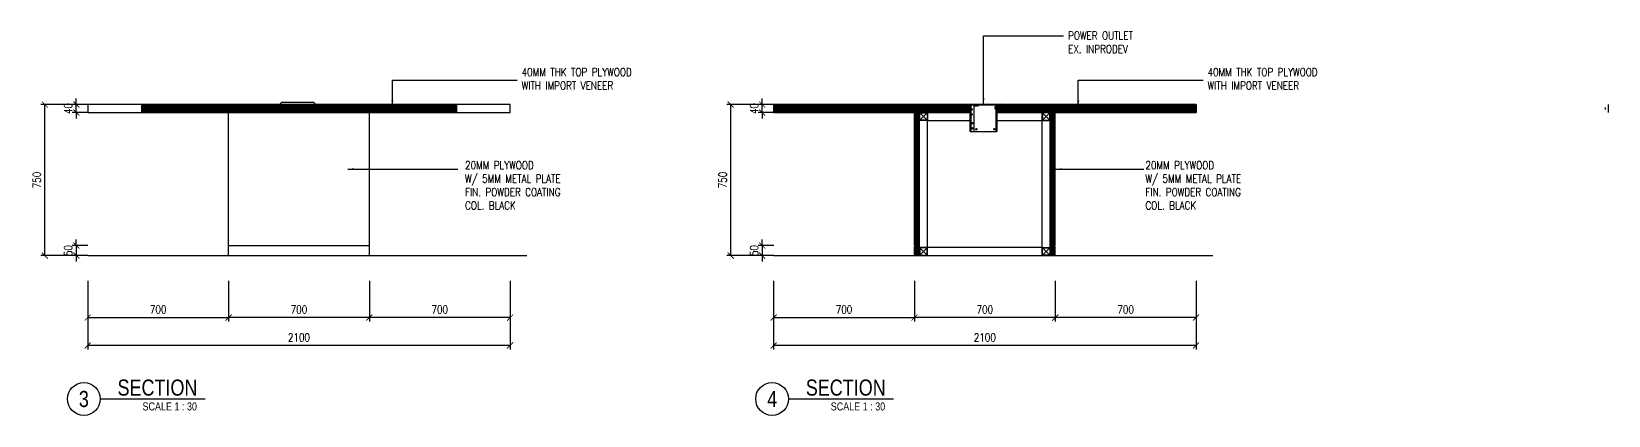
# Model space of a CAD drawing. Header units: millimetres. Extents: x 18011 to 451744, y -68201 to 295746.
# Drawn here: x 38938 to 46779, y 293840 to 295746 of the extents above; entities that cross this region are included whole.
import ezdxf
from ezdxf.enums import TextEntityAlignment as Align

# ---------------------------------------------------------------- set-up
doc = ezdxf.new("R2010")
doc.units = ezdxf.units.MM
doc.header["$LTSCALE"] = 100
doc.header["$MEASUREMENT"] = 0
doc.header["$PDMODE"] = 2
doc.header["$PDSIZE"] = -3
doc.layers.get('0').update_dxf_attribs({"linetype": 'CONTINUOUS'})
doc.layers.get('DEFPOINTS').update_dxf_attribs({"linetype": 'CONTINUOUS'})
for name, color, linetype in [('03AFP', 3, 'CONTINUOUS'), ('2710-000305-SCRE', 7, 'CONTINUOUS'), ('2732-000378_AXIS', 7, 'CONTINUOUS'), ('2732-000XXX_DOOR', 7, 'CONTINUOUS'), ('B-228_LEFT', 7, 'CONTINUOUS'), ('BRACKET_-_DELERI', 7, 'CONTINUOUS'), ('FRAME-XXX', 7, 'CONTINUOUS'), ('ISO_7045_PAN_H4-', 7, 'CONTINUOUS'), ('ISO_7045_PAN_H5-', 7, 'CONTINUOUS'), ('XXXX-12', 7, 'CONTINUOUS'), ('XXXX-2PSM', 7, 'CONTINUOUS'), ('XXXXXX-4', 7, 'CONTINUOUS')]:
    doc.layers.add(name, color=color, linetype=linetype)
doc.styles.add('DIM', font='ROMANS.shx', dxfattribs={"width": 0.8})
doc.styles.add('JDL', font='ARIALUNI.TTF', dxfattribs={"width": 0.8})
doc.dimstyles.new('DIM-20', dxfattribs={"dimscale": 20, "dimtxt": 2, "dimasz": 1.5, "dimexe": 1, "dimexo": 1, "dimgap": 1, "dimtad": 1, "dimdec": 0, "dimdsep": 46, "dimtxsty": 'DIM', "dimblk": 'ARCHTICK', "dimcen": 0, "dimclrd": 9, "dimclre": 9, "dimclrt": 256, "dimadec": 0, "dimazin": 2, "dimtfac": 1, "dimtdec": 0, "dimtix": 1, "dimtmove": 2, "dimatfit": 3, "dimfxl": 0, "dimarcsym": 0})

# ---------------------------------------------------------------- blocks, each defined once
blk = doc.blocks.new('_ARCHTICK')
at = {"color": 0, "linetype": 'ByBlock', "const_width": 0.15}
blk.add_lwpolyline([(-0.5, -0.5), (0.5, 0.5)], dxfattribs=at)
blk = doc.blocks.new('*D1327')
at = {"layer": '03AFP', "color": 9, "lineweight": -2}
for p, q in [((39197.9, 295383.4), (38984.7, 295383.4)), ((39004.7, 294633.4), (39004.7, 295383.4)), ((39197.9, 294633.4), (38984.7, 294633.4))]:
    blk.add_line(p, q, dxfattribs=at)
at = {"layer": 'DEFPOINTS', "color": 0}
for p in [(39004.7, 295383.4), (39217.9, 295383.4), (39217.9, 294633.4)]:
    blk.add_point(p, dxfattribs=at)
at = {"layer": '03AFP', "color": 9, "lineweight": -2, "xscale": 30, "yscale": 30, "zscale": 30}
for p, rotation in [((39004.7, 295383.4), 90), ((39004.7, 294633.4), 270)]:
    blk.add_blockref('_ARCHTICK', p, dxfattribs=dict(at, rotation=rotation))
at = {"layer": '03AFP', "insert": (38964.7, 295008.4), "char_height": 40, "attachment_point": 5, "rotation": 90, "style": 'DIM'}
blk.add_mtext('750', dxfattribs=at)
blk = doc.blocks.new('*D1328')
at = {"layer": '03AFP', "color": 9, "lineweight": -2}
for p, q in [((39218.7, 295383.4), (39141, 295383.4)), ((39218.7, 295343.4), (39141, 295343.4)), ((39161, 295383.4), (39161, 295413.4)), ((39161, 295343.4), (39161, 295383.4)), ((39161, 295343.4), (39161, 295313.4))]:
    blk.add_line(p, q, dxfattribs=at)
at = {"layer": 'DEFPOINTS', "color": 0}
for p in [(39161, 295383.4), (39238.7, 295383.4), (39238.7, 295343.4)]:
    blk.add_point(p, dxfattribs=at)
at = {"layer": '03AFP', "color": 9, "lineweight": -2, "xscale": 30, "yscale": 30, "zscale": 30}
for p, rotation in [((39161, 295383.4), 270), ((39161, 295343.4), 90)]:
    blk.add_blockref('_ARCHTICK', p, dxfattribs=dict(at, rotation=rotation))
at = {"layer": '03AFP', "insert": (39121, 295363.4), "char_height": 40, "attachment_point": 5, "rotation": 90, "style": 'DIM'}
blk.add_mtext('40', dxfattribs=at)
blk = doc.blocks.new('*D1329')
at = {"layer": '03AFP', "color": 9, "lineweight": -2}
for p, q in [((39218.7, 294683.4), (39141, 294683.4)), ((39161, 294683.4), (39161, 294713.4)), ((39161, 294683.4), (39161, 294633.4)), ((39218.7, 294633.4), (39141, 294633.4)), ((39161, 294633.4), (39161, 294603.4))]:
    blk.add_line(p, q, dxfattribs=at)
at = {"layer": 'DEFPOINTS', "color": 0}
for p in [(39238.7, 294683.4), (39161, 294633.4), (39238.7, 294633.4)]:
    blk.add_point(p, dxfattribs=at)
at = {"layer": '03AFP', "color": 9, "lineweight": -2, "xscale": 30, "yscale": 30, "zscale": 30}
for p, rotation in [((39161, 294683.4), 270), ((39161, 294633.4), 90)]:
    blk.add_blockref('_ARCHTICK', p, dxfattribs=dict(at, rotation=rotation))
at = {"layer": '03AFP', "insert": (39121, 294658.4), "char_height": 40, "attachment_point": 5, "rotation": 90, "style": 'DIM'}
blk.add_mtext('50', dxfattribs=at)
blk = doc.blocks.new('*D1330')
at = {"layer": '03AFP', "color": 9, "lineweight": -2}
for p, q in [((39217.9, 294507.6), (39217.9, 294305.7)), ((39917.9, 294507.6), (39917.9, 294305.7)), ((39217.9, 294325.7), (39917.9, 294325.7))]:
    blk.add_line(p, q, dxfattribs=at)
at = {"layer": 'DEFPOINTS', "color": 0}
for p in [(39217.9, 294527.6), (39917.9, 294527.6), (39917.9, 294325.7)]:
    blk.add_point(p, dxfattribs=at)
at = {"layer": '03AFP', "color": 9, "lineweight": -2, "xscale": 30, "yscale": 30, "zscale": 30, "rotation": 180}
blk.add_blockref('_ARCHTICK', (39217.9, 294325.7), dxfattribs=at)
at = {"layer": '03AFP', "color": 9, "lineweight": -2, "xscale": 30, "yscale": 30, "zscale": 30}
blk.add_blockref('_ARCHTICK', (39917.9, 294325.7), dxfattribs=at)
at = {"layer": '03AFP', "insert": (39567.9, 294365.7), "char_height": 40, "attachment_point": 5, "style": 'DIM'}
blk.add_mtext('700', dxfattribs=at)
blk = doc.blocks.new('*D1331')
at = {"layer": '03AFP', "color": 9, "lineweight": -2}
for p, q in [((39917.9, 294507.6), (39917.9, 294305.7)), ((40617.9, 294507.6), (40617.9, 294305.7)), ((40617.9, 294325.7), (39917.9, 294325.7))]:
    blk.add_line(p, q, dxfattribs=at)
at = {"layer": 'DEFPOINTS', "color": 0}
for p in [(39917.9, 294527.6), (40617.9, 294527.6), (39917.9, 294325.7)]:
    blk.add_point(p, dxfattribs=at)
at = {"layer": '03AFP', "color": 9, "lineweight": -2, "xscale": 30, "yscale": 30, "zscale": 30, "rotation": 180}
blk.add_blockref('_ARCHTICK', (39917.9, 294325.7), dxfattribs=at)
at = {"layer": '03AFP', "color": 9, "lineweight": -2, "xscale": 30, "yscale": 30, "zscale": 30}
blk.add_blockref('_ARCHTICK', (40617.9, 294325.7), dxfattribs=at)
at = {"layer": '03AFP', "insert": (40267.9, 294365.7), "char_height": 40, "attachment_point": 5, "style": 'DIM'}
blk.add_mtext('700', dxfattribs=at)
blk = doc.blocks.new('*D1326')
at = {"layer": '03AFP', "color": 9, "lineweight": -2}
for p, q in [((39217.9, 294482.2), (39217.9, 294167)), ((41317.9, 294482.2), (41317.9, 294167)), ((41317.9, 294187), (39217.9, 294187))]:
    blk.add_line(p, q, dxfattribs=at)
at = {"layer": 'DEFPOINTS', "color": 0}
for p in [(39217.9, 294502.2), (41317.9, 294502.2), (39217.9, 294187)]:
    blk.add_point(p, dxfattribs=at)
at = {"layer": '03AFP', "color": 9, "lineweight": -2, "xscale": 30, "yscale": 30, "zscale": 30, "rotation": 180}
blk.add_blockref('_ARCHTICK', (39217.9, 294187), dxfattribs=at)
at = {"layer": '03AFP', "color": 9, "lineweight": -2, "xscale": 30, "yscale": 30, "zscale": 30}
blk.add_blockref('_ARCHTICK', (41317.9, 294187), dxfattribs=at)
at = {"layer": '03AFP', "insert": (40267.9, 294227), "char_height": 40, "attachment_point": 5, "style": 'DIM'}
blk.add_mtext('2100', dxfattribs=at)
blk = doc.blocks.new('*D1332')
at = {"layer": '03AFP', "color": 9, "lineweight": -2}
for p, q in [((40617.9, 294507.6), (40617.9, 294305.7)), ((41317.9, 294507.6), (41317.9, 294305.7)), ((41317.9, 294325.7), (40617.9, 294325.7))]:
    blk.add_line(p, q, dxfattribs=at)
at = {"layer": 'DEFPOINTS', "color": 0}
for p in [(40617.9, 294527.6), (41317.9, 294527.6), (40617.9, 294325.7)]:
    blk.add_point(p, dxfattribs=at)
at = {"layer": '03AFP', "color": 9, "lineweight": -2, "xscale": 30, "yscale": 30, "zscale": 30, "rotation": 180}
blk.add_blockref('_ARCHTICK', (40617.9, 294325.7), dxfattribs=at)
at = {"layer": '03AFP', "color": 9, "lineweight": -2, "xscale": 30, "yscale": 30, "zscale": 30}
blk.add_blockref('_ARCHTICK', (41317.9, 294325.7), dxfattribs=at)
at = {"layer": '03AFP', "insert": (40967.9, 294365.7), "char_height": 40, "attachment_point": 5, "style": 'DIM'}
blk.add_mtext('700', dxfattribs=at)
blk = doc.blocks.new('*D1333')
at = {"layer": '03AFP', "color": 9, "lineweight": -2}
for p, q in [((42608, 295383.4), (42394.7, 295383.4)), ((42414.7, 294633.4), (42414.7, 295383.4)), ((42608, 294633.4), (42394.7, 294633.4))]:
    blk.add_line(p, q, dxfattribs=at)
at = {"layer": 'DEFPOINTS', "color": 0}
for p in [(42414.7, 295383.4), (42628, 295383.4), (42628, 294633.4)]:
    blk.add_point(p, dxfattribs=at)
at = {"layer": '03AFP', "color": 9, "lineweight": -2, "xscale": 30, "yscale": 30, "zscale": 30}
for p, rotation in [((42414.7, 295383.4), 90), ((42414.7, 294633.4), 270)]:
    blk.add_blockref('_ARCHTICK', p, dxfattribs=dict(at, rotation=rotation))
at = {"layer": '03AFP', "insert": (42374.7, 295008.4), "char_height": 40, "attachment_point": 5, "rotation": 90, "style": 'DIM'}
blk.add_mtext('750', dxfattribs=at)
blk = doc.blocks.new('*D1334')
at = {"layer": '03AFP', "color": 9, "lineweight": -2}
for p, q in [((42628.8, 295383.4), (42551.1, 295383.4)), ((42628.8, 295343.4), (42551.1, 295343.4)), ((42571.1, 295383.4), (42571.1, 295413.4)), ((42571.1, 295343.4), (42571.1, 295383.4)), ((42571.1, 295343.4), (42571.1, 295313.4))]:
    blk.add_line(p, q, dxfattribs=at)
at = {"layer": 'DEFPOINTS', "color": 0}
for p in [(42571.1, 295383.4), (42648.8, 295383.4), (42648.8, 295343.4)]:
    blk.add_point(p, dxfattribs=at)
at = {"layer": '03AFP', "color": 9, "lineweight": -2, "xscale": 30, "yscale": 30, "zscale": 30}
for p, rotation in [((42571.1, 295383.4), 270), ((42571.1, 295343.4), 90)]:
    blk.add_blockref('_ARCHTICK', p, dxfattribs=dict(at, rotation=rotation))
at = {"layer": '03AFP', "insert": (42531.1, 295363.4), "char_height": 40, "attachment_point": 5, "rotation": 90, "style": 'DIM'}
blk.add_mtext('40', dxfattribs=at)
blk = doc.blocks.new('*D1335')
at = {"layer": '03AFP', "color": 9, "lineweight": -2}
for p, q in [((42628.8, 294683.4), (42551.1, 294683.4)), ((42571.1, 294683.4), (42571.1, 294713.4)), ((42571.1, 294683.4), (42571.1, 294633.4)), ((42628.8, 294633.4), (42551.1, 294633.4)), ((42571.1, 294633.4), (42571.1, 294603.4))]:
    blk.add_line(p, q, dxfattribs=at)
at = {"layer": 'DEFPOINTS', "color": 0}
for p in [(42648.8, 294683.4), (42571.1, 294633.4), (42648.8, 294633.4)]:
    blk.add_point(p, dxfattribs=at)
at = {"layer": '03AFP', "color": 9, "lineweight": -2, "xscale": 30, "yscale": 30, "zscale": 30}
for p, rotation in [((42571.1, 294683.4), 270), ((42571.1, 294633.4), 90)]:
    blk.add_blockref('_ARCHTICK', p, dxfattribs=dict(at, rotation=rotation))
at = {"layer": '03AFP', "insert": (42531.1, 294658.4), "char_height": 40, "attachment_point": 5, "rotation": 90, "style": 'DIM'}
blk.add_mtext('50', dxfattribs=at)
blk = doc.blocks.new('*D1336')
at = {"layer": '03AFP', "color": 9, "lineweight": -2}
for p, q in [((42628, 294507.6), (42628, 294305.7)), ((43328, 294507.6), (43328, 294305.7)), ((42628, 294325.7), (43328, 294325.7))]:
    blk.add_line(p, q, dxfattribs=at)
at = {"layer": 'DEFPOINTS', "color": 0}
for p in [(42628, 294527.6), (43328, 294527.6), (43328, 294325.7)]:
    blk.add_point(p, dxfattribs=at)
at = {"layer": '03AFP', "color": 9, "lineweight": -2, "xscale": 30, "yscale": 30, "zscale": 30, "rotation": 180}
blk.add_blockref('_ARCHTICK', (42628, 294325.7), dxfattribs=at)
at = {"layer": '03AFP', "color": 9, "lineweight": -2, "xscale": 30, "yscale": 30, "zscale": 30}
blk.add_blockref('_ARCHTICK', (43328, 294325.7), dxfattribs=at)
at = {"layer": '03AFP', "insert": (42978, 294365.7), "char_height": 40, "attachment_point": 5, "style": 'DIM'}
blk.add_mtext('700', dxfattribs=at)
blk = doc.blocks.new('*D1337')
at = {"layer": '03AFP', "color": 9, "lineweight": -2}
for p, q in [((43328, 294507.6), (43328, 294305.7)), ((44028, 294507.6), (44028, 294305.7)), ((44028, 294325.7), (43328, 294325.7))]:
    blk.add_line(p, q, dxfattribs=at)
at = {"layer": 'DEFPOINTS', "color": 0}
for p in [(43328, 294527.6), (44028, 294527.6), (43328, 294325.7)]:
    blk.add_point(p, dxfattribs=at)
at = {"layer": '03AFP', "color": 9, "lineweight": -2, "xscale": 30, "yscale": 30, "zscale": 30, "rotation": 180}
blk.add_blockref('_ARCHTICK', (43328, 294325.7), dxfattribs=at)
at = {"layer": '03AFP', "color": 9, "lineweight": -2, "xscale": 30, "yscale": 30, "zscale": 30}
blk.add_blockref('_ARCHTICK', (44028, 294325.7), dxfattribs=at)
at = {"layer": '03AFP', "insert": (43678, 294365.7), "char_height": 40, "attachment_point": 5, "style": 'DIM'}
blk.add_mtext('700', dxfattribs=at)
blk = doc.blocks.new('*D1338')
at = {"layer": '03AFP', "color": 9, "lineweight": -2}
for p, q in [((42628, 294482.2), (42628, 294167)), ((44728, 294482.2), (44728, 294167)), ((44728, 294187), (42628, 294187))]:
    blk.add_line(p, q, dxfattribs=at)
at = {"layer": 'DEFPOINTS', "color": 0}
for p in [(42628, 294502.2), (44728, 294502.2), (42628, 294187)]:
    blk.add_point(p, dxfattribs=at)
at = {"layer": '03AFP', "color": 9, "lineweight": -2, "xscale": 30, "yscale": 30, "zscale": 30, "rotation": 180}
blk.add_blockref('_ARCHTICK', (42628, 294187), dxfattribs=at)
at = {"layer": '03AFP', "color": 9, "lineweight": -2, "xscale": 30, "yscale": 30, "zscale": 30}
blk.add_blockref('_ARCHTICK', (44728, 294187), dxfattribs=at)
at = {"layer": '03AFP', "insert": (43678, 294227), "char_height": 40, "attachment_point": 5, "style": 'DIM'}
blk.add_mtext('2100', dxfattribs=at)
blk = doc.blocks.new('*D1339')
at = {"layer": '03AFP', "color": 9, "lineweight": -2}
for p, q in [((44028, 294507.6), (44028, 294305.7)), ((44728, 294507.6), (44728, 294305.7)), ((44728, 294325.7), (44028, 294325.7))]:
    blk.add_line(p, q, dxfattribs=at)
at = {"layer": 'DEFPOINTS', "color": 0}
for p in [(44028, 294527.6), (44728, 294527.6), (44028, 294325.7)]:
    blk.add_point(p, dxfattribs=at)
at = {"layer": '03AFP', "color": 9, "lineweight": -2, "xscale": 30, "yscale": 30, "zscale": 30, "rotation": 180}
blk.add_blockref('_ARCHTICK', (44028, 294325.7), dxfattribs=at)
at = {"layer": '03AFP', "color": 9, "lineweight": -2, "xscale": 30, "yscale": 30, "zscale": 30}
blk.add_blockref('_ARCHTICK', (44728, 294325.7), dxfattribs=at)
at = {"layer": '03AFP', "insert": (44378, 294365.7), "char_height": 40, "attachment_point": 5, "style": 'DIM'}
blk.add_mtext('700', dxfattribs=at)

msp = doc.modelspace()

# ---------------------------------------------------------------- linework, layer by layer
at = {"color": 5}
for p, q in [((39217.9, 294633.4), (41401.1, 294633.4)), ((42628, 294633.4), (44811.2, 294633.4))]:
    msp.add_line(p, q, dxfattribs=at)
at = {"layer": '03AFP'}
for p, q in [((39484.6, 295383.4), (39484.6, 295343.4)), ((39489.6, 295383.4), (39489.6, 295343.4)), ((39917.9, 294633.4), (39917.9, 295343.4)), ((40617.9, 294633.4), (40617.9, 295343.4)), ((41046.1, 295383.4), (41046.1, 295343.4)), ((41051.1, 295383.4), (41051.1, 295343.4)), ((41317.9, 295343.4), (41317.9, 295383.4)), ((42628, 295383.4), (42628, 295343.4)), ((42633, 295383.4), (42633, 295343.4)), ((43328, 294683.4), (43328, 295343.4)), ((43333, 294683.4), (43333, 295343.4)), ((43353, 294633.4), (43353, 295343.4)), ((43393, 294633.4), (43393, 295343.4)), ((43963, 294633.4), (43963, 295343.4)), ((44003, 294633.4), (44003, 295343.4)), ((44023, 294683.4), (44023, 295343.4)), ((44028, 294683.4), (44028, 295343.4)), ((44028, 294683.4), (44028, 295343.4)), ((44723, 295383.4), (44723, 295343.4)), ((44728, 295383.4), (44728, 295343.4)), ((44728, 295343.4), (44728, 295383.4)), ((43393, 295303.4), (43604.7, 295303.4)), ((43738, 295303.4), (43963, 295303.4)), ((39917.9, 294683.4), (40617.9, 294683.4)), ((43328, 294683.4), (43333, 294683.4)), ((43328, 294633.4), (43328, 294678.4)), ((43328, 294678.4), (43333, 294678.4)), ((43333, 294678.4), (43333, 294683.4)), ((43333, 294633.4), (43333, 294678.4)), ((43963, 294673.4), (43393, 294673.4)), ((44028, 294683.4), (44023, 294683.4)), ((44023, 294678.4), (44023, 294683.4)), ((44023, 294633.4), (44023, 294678.4)), ((44028, 294678.4), (44023, 294678.4)), ((44028, 294633.4), (44028, 294678.4)), ((44028, 294633.4), (44028, 294678.4)), ((39280.1, 293921.5), (39802.4, 293921.5)), ((42702, 293921.5), (43224.3, 293921.5))]:
    msp.add_line(p, q, dxfattribs=at)
at = {"layer": '03AFP', "color": 1}
for p, q in [((41046.1, 295368.4), (39489.6, 295368.4)), ((41046.1, 295363.4), (39489.6, 295363.4)), ((39489.6, 295358.4), (41046.1, 295358.4)), ((43604.7, 295368.4), (42633, 295368.4)), ((43604.7, 295363.4), (42633, 295363.4)), ((42633, 295358.4), (43604.7, 295358.4)), ((43338, 294633.4), (43338, 295343.4)), ((43343, 294633.4), (43343, 295343.4)), ((43348, 294633.4), (43348, 295343.4)), ((44723, 295368.4), (43738, 295368.4)), ((44723, 295363.4), (43738, 295363.4)), ((43738, 295358.4), (44723, 295358.4)), ((44008, 294633.4), (44008, 295343.4)), ((44013, 294633.4), (44013, 295343.4)), ((44018, 294633.4), (44018, 295343.4)), ((46763.6, 295358.4), (46763.6, 295368.4)), ((43355, 295341.4), (43391, 295305.4)), ((43391, 295341.4), (43355, 295305.4)), ((44001, 295341.4), (43965, 295305.4)), ((43965, 295341.4), (44001, 295305.4)), ((43355, 294635.4), (43391, 294671.4)), ((43391, 294635.4), (43355, 294671.4)), ((44001, 294635.4), (43965, 294671.4)), ((43965, 294635.4), (44001, 294671.4))]:
    msp.add_line(p, q, dxfattribs=at)
at = {"layer": '03AFP'}
for points in [[(41317.9, 295383.4), (39217.9, 295383.4), (39217.9, 295343.4), (41317.9, 295343.4)], [(44728, 295383.4), (42628, 295383.4), (42628, 295343.4), (43604.7, 295343.4)], [(43738, 295343.4), (44728, 295343.4)], [(46778.6, 295343.4), (46778.6, 295383.4)]]:
    msp.add_lwpolyline(points, dxfattribs=at)
at = {"layer": '03AFP', "color": 1}
for points in [[(41046.1, 295378.4), (39489.6, 295378.4)], [(41046.1, 295378.4), (39489.6, 295378.4)], [(41046.1, 295373.4), (39489.6, 295373.4)], [(39489.6, 295353.4), (41046.1, 295353.4)], [(39489.6, 295348.4), (41046.1, 295348.4)], [(39489.6, 295348.4), (41046.1, 295348.4)], [(43604.7, 295378.4), (42633, 295378.4)], [(43604.7, 295378.4), (42633, 295378.4)], [(43604.7, 295373.4), (42633, 295373.4)], [(42633, 295353.4), (43604.7, 295353.4)], [(42633, 295348.4), (43604.7, 295348.4)], [(42633, 295348.4), (43604.7, 295348.4)], [(44723, 295378.4), (43738, 295378.4)], [(44723, 295378.4), (43738, 295378.4)], [(44723, 295373.4), (43738, 295373.4)], [(43738, 295353.4), (44723, 295353.4)], [(43738, 295348.4), (44723, 295348.4)], [(43738, 295348.4), (44723, 295348.4)]]:
    msp.add_lwpolyline(points, dxfattribs=at)
at = {"layer": '03AFP'}
for points in [[(43353, 295343.4), (43393, 295343.4), (43393, 295303.4), (43353, 295303.4)], [(44003, 295343.4), (43963, 295343.4), (43963, 295303.4), (44003, 295303.4)], [(43353, 294633.4), (43393, 294633.4), (43393, 294673.4), (43353, 294673.4)], [(44003, 294633.4), (43963, 294633.4), (43963, 294673.4), (44003, 294673.4)]]:
    msp.add_lwpolyline(points, close=True, dxfattribs=at)
at = {"layer": '03AFP', "color": 1}
for points in [[(43355, 295341.4), (43391, 295341.4), (43391, 295305.4), (43355, 295305.4)], [(44001, 295341.4), (43965, 295341.4), (43965, 295305.4), (44001, 295305.4)], [(43355, 294635.4), (43391, 294635.4), (43391, 294671.4), (43355, 294671.4)], [(44001, 294635.4), (43965, 294635.4), (43965, 294671.4), (44001, 294671.4)]]:
    msp.add_lwpolyline(points, close=True, dxfattribs=at)
at = {"layer": '03AFP'}
for centre in [(39198.5, 293921.5), (42620.4, 293921.5)]:
    msp.add_circle(centre, 81.6, dxfattribs=at)
at = {"layer": '2710-000305-SCRE', "color": 7, "linetype": 'Continuous'}
for p, q in [((43610.6, 295359.7), (43611.9, 295359.7)), ((43610.6, 295358.7), (43610.6, 295359.7)), ((43611.9, 295358.7), (43610.6, 295358.7)), ((43611.9, 295360.9), (43611.9, 295359.7)), ((43612.9, 295360.9), (43611.9, 295360.9)), ((43611.9, 295358.7), (43611.9, 295357.4)), ((43611.9, 295357.4), (43612.9, 295357.4)), ((43612.9, 295359.7), (43612.9, 295360.9)), ((43612.9, 295359.7), (43614.1, 295359.7)), ((43612.9, 295357.4), (43612.9, 295358.7)), ((43614.1, 295358.7), (43612.9, 295358.7)), ((43614.1, 295359.7), (43614.1, 295358.7)), ((43610.6, 295334.7), (43611.9, 295334.7)), ((43610.6, 295333.7), (43610.6, 295334.7)), ((43611.9, 295333.7), (43610.6, 295333.7)), ((43611.9, 295335.9), (43611.9, 295334.7)), ((43612.9, 295335.9), (43611.9, 295335.9)), ((43611.9, 295333.7), (43611.9, 295332.4)), ((43611.9, 295332.4), (43612.9, 295332.4)), ((43612.9, 295334.7), (43612.9, 295335.9)), ((43612.9, 295334.7), (43614.1, 295334.7)), ((43612.9, 295332.4), (43612.9, 295333.7)), ((43614.1, 295333.7), (43612.9, 295333.7)), ((43614, 295290.7), (43615.2, 295290.7)), ((43614, 295289.7), (43614, 295290.7)), ((43615.2, 295289.7), (43614, 295289.7)), ((43614, 295265.7), (43615.2, 295265.7)), ((43614, 295264.7), (43614, 295265.7)), ((43615.2, 295264.7), (43614, 295264.7)), ((43614.1, 295334.7), (43614.1, 295333.7)), ((43615.2, 295291.9), (43615.2, 295290.7)), ((43616.2, 295291.9), (43615.2, 295291.9)), ((43615.2, 295289.7), (43615.2, 295288.4)), ((43615.2, 295288.4), (43616.2, 295288.4)), ((43615.2, 295266.9), (43615.2, 295265.7)), ((43616.2, 295266.9), (43615.2, 295266.9)), ((43615.2, 295264.7), (43615.2, 295263.4)), ((43615.2, 295263.4), (43616.2, 295263.4)), ((43616.2, 295290.7), (43616.2, 295291.9)), ((43616.2, 295290.7), (43617.5, 295290.7)), ((43616.2, 295288.4), (43616.2, 295289.7)), ((43617.5, 295289.7), (43616.2, 295289.7)), ((43616.2, 295265.7), (43616.2, 295266.9)), ((43616.2, 295265.7), (43617.5, 295265.7)), ((43616.2, 295263.4), (43616.2, 295264.7)), ((43617.5, 295264.7), (43616.2, 295264.7)), ((43617.5, 295290.7), (43617.5, 295289.7)), ((43617.5, 295265.7), (43617.5, 295264.7))]:
    msp.add_line(p, q, dxfattribs=at)
for centre in [(43612.4, 295359.2), (43612.4, 295334.2), (43615.7, 295290.2), (43615.7, 295265.2)]:
    msp.add_circle(centre, 2.8, dxfattribs=at)
at = {"layer": '2732-000378_AXIS', "color": 7, "linetype": 'Continuous'}
for centre, radius, start, end in [((43613.1, 295381.7), 1.5, 17.4576, 162.5424), ((43620.1, 295381.7), 2, 118.95502, 166.99712), ((43620.1, 295381.7), 1.5, 17.4576, 162.5424), ((43620.1, 295381.7), 2, 13.00288, 61.04498)]:
    msp.add_arc(centre, radius, start, end, dxfattribs=at)
at = {"layer": '2732-000XXX_DOOR', "color": 7, "linetype": 'Continuous'}
for p, q in [((43610, 295383.5), (43610, 295382.2)), ((43616, 295383.5), (43616, 295382.2)), ((43617.4, 295383.5), (43617.4, 295382.2)), ((43624, 295381.9), (43626.4, 295381.9)), ((43624, 295381.5), (43624, 295381.9)), ((43624, 295381.5), (43624, 295380.3)), ((43626.4, 295380.4), (43625.8, 295380.4))]:
    msp.add_line(p, q, dxfattribs=at)
for centre, radius, start, end in [((43613.1, 295381.7), 1.55, 16.98236, 163.00839), ((43620.1, 295381.7), 2.03, 120.45031, 167.19257), ((43620.1, 295381.7), 2.03, 12.80743, 59.54969), ((43626.6, 295371.9), 9.95, 105.1476, 106.94522)]:
    msp.add_arc(centre, radius, start, end, dxfattribs=at)
for points, knots in [([(43610.7, 295382.2), (43610.7, 295382.2), (43610.8, 295382.5), (43611.1, 295382.9), (43611.5, 295383.3), (43611.8, 295383.4), (43611.8, 295383.5)], [0.7402015, 0.7402015, 0.7402015, 0.7402015, 0.7469066, 0.8031371, 0.8719025, 0.8948114, 0.8948114, 0.8948114, 0.8948114]), ([(43613.9, 295383.5), (43613.9, 295383.5), (43614.1, 295383.3), (43614.6, 295382.9), (43614.9, 295382.4), (43614.9, 295382.2)], [0.0606847, 0.0606847, 0.0606847, 0.0606847, 0.0639766, 0.1260765, 0.1782428, 0.1782428, 0.1782428, 0.1782428])]:
    msp.add_open_spline(points, degree=3, knots=knots, dxfattribs=at)
at = {"layer": 'B-228_LEFT', "color": 7, "linetype": 'Continuous'}
for p, q in [((43607.9, 295382.2), (43609.2, 295382.2)), ((43609.2, 295382.2), (43622.2, 295382.2)), ((43609.2, 295382.2), (43609.2, 295380.4)), ((43622.2, 295380.4), (43622.2, 295382.2)), ((43622.2, 295382.2), (43623.7, 295382.2)), ((43623.7, 295382.2), (43623.7, 295380.4))]:
    msp.add_line(p, q, dxfattribs=at)
at = {"layer": 'BRACKET_-_DELERI', "color": 7, "linetype": 'Continuous'}
for p, q in [((43626.7, 295378.4), (43626.7, 295380.4)), ((43626.7, 295378.4), (43646.7, 295378.4)), ((43646.7, 295378.4), (43646.7, 295380.4))]:
    msp.add_line(p, q, dxfattribs=at)
at = {"layer": 'FRAME-XXX', "color": 7, "linetype": 'Continuous'}
for p, q in [((43585.5, 295383.6), (43589.3, 295385.4)), ((43585.5, 295383.6), (43585.5, 295383.4)), ((43597.5, 295383.6), (43585.5, 295383.6)), ((43585.5, 295383.4), (43597.5, 295383.4)), ((43589.3, 295385.4), (43597.5, 295385.4)), ((43595.5, 295380.4), (43595.5, 295383.4)), ((43600.5, 295380.4), (43595.5, 295380.4)), ((43597.5, 295385.4), (43745.5, 295385.4)), ((43597.5, 295383.6), (43597.5, 295385.4)), ((43597.5, 295383.6), (43597.5, 295383.4)), ((43745.5, 295383.6), (43597.5, 295383.6)), ((43597.5, 295383.4), (43607.9, 295383.4)), ((43600.5, 295380.4), (43600.5, 295383.4)), ((43607.9, 295380.4), (43600.5, 295380.4)), ((43626.4, 295383.5), (43607.9, 295383.5)), ((43607.9, 295383.5), (43607.9, 295383.4)), ((43607.9, 295383.4), (43610, 295383.4)), ((43607.9, 295383.4), (43607.9, 295380.4)), ((43626.4, 295383.4), (43626.4, 295383.5)), ((43626.4, 295383.4), (43745.5, 295383.4)), ((43626.4, 295380.4), (43626.4, 295383.4)), ((43742.5, 295380.4), (43626.4, 295380.4)), ((43742.5, 295380.4), (43742.5, 295383.4)), ((43747.5, 295380.4), (43742.5, 295380.4)), ((43745.5, 295385.4), (43753.7, 295385.4)), ((43745.5, 295383.6), (43745.5, 295385.4)), ((43745.5, 295383.6), (43745.5, 295383.4)), ((43757.5, 295383.6), (43745.5, 295383.6)), ((43745.5, 295383.4), (43757.5, 295383.4)), ((43747.5, 295380.4), (43747.5, 295383.4)), ((43757.5, 295383.6), (43753.7, 295385.4)), ((43757.5, 295383.6), (43757.5, 295383.4))]:
    msp.add_line(p, q, dxfattribs=at)
msp.add_lwpolyline([(40175.4, 295383.4, -0.414214), (40187.4, 295395.4), (40335.4, 295395.4, -0.414214), (40347.4, 295383.4)], format="xyb", dxfattribs=at)
at = {"layer": 'ISO_7045_PAN_H4-', "color": 7, "linetype": 'Continuous'}
for p, q in [((43597.4, 295377.9), (43597.4, 295376.3)), ((43597.4, 295376.3), (43603, 295376.3)), ((43598.8, 295375.7), (43598.7, 295375.7)), ((43599.9, 295375.6), (43599.9, 295375.7)), ((43600.5, 295375.6), (43600.5, 295375.7)), ((43601.7, 295375.7), (43601.7, 295375.7)), ((43603, 295376.3), (43603, 295377.9)), ((43628.9, 295378.4), (43628.9, 295376.8)), ((43628.9, 295376.8), (43634.5, 295376.8)), ((43630.2, 295376.2), (43630.2, 295376.2)), ((43631.4, 295376.1), (43631.4, 295376.2)), ((43631.9, 295376.1), (43631.9, 295376.2)), ((43633.1, 295376.2), (43633.1, 295376.2)), ((43634.5, 295376.8), (43634.5, 295378.4)), ((43638.9, 295378.4), (43638.9, 295376.8)), ((43638.9, 295376.8), (43644.5, 295376.8)), ((43640.2, 295376.2), (43640.2, 295376.2)), ((43641.4, 295376.1), (43641.4, 295376.2)), ((43641.9, 295376.1), (43641.9, 295376.2)), ((43643.1, 295376.2), (43643.1, 295376.2)), ((43644.5, 295376.8), (43644.5, 295378.4)), ((43739.9, 295378.1), (43739.9, 295376.5)), ((43739.9, 295376.5), (43745.5, 295376.5)), ((43741.3, 295375.9), (43741.2, 295375.9)), ((43742.4, 295375.8), (43742.4, 295375.9)), ((43743, 295375.8), (43743, 295375.9)), ((43744.2, 295375.9), (43744.2, 295375.9)), ((43745.5, 295376.5), (43745.5, 295378.1))]:
    msp.add_line(p, q, dxfattribs=at)
for centre, radius, start, end in [((43600.2, 295380.5), 5, 235.9442, 252.87282), ((43600.2, 295380.5), 4.99, 252.9055, 258.093), ((43600.2, 295381.6), 5.89, 267.27384, 272.72616), ((43600.2, 295380.5), 4.99, 281.907, 287.0945), ((43600.2, 295380.5), 5, 287.12718, 304.0558), ((43631.7, 295381), 5, 235.9442, 252.87282), ((43631.7, 295381), 4.99, 252.9055, 258.093), ((43631.7, 295382.1), 5.89, 267.27384, 272.72616), ((43631.7, 295381), 4.99, 281.907, 287.0945), ((43631.7, 295381), 5, 287.12718, 304.0558), ((43641.7, 295381), 5, 235.9442, 252.87282), ((43641.7, 295381), 4.99, 252.9055, 258.093), ((43641.7, 295382.1), 5.89, 267.27384, 272.72616), ((43641.7, 295381), 4.99, 281.907, 287.0945), ((43641.7, 295381), 5, 287.12718, 304.0558), ((43742.7, 295380.7), 5, 235.9442, 252.87282), ((43742.7, 295380.7), 4.99, 252.9055, 258.093), ((43742.7, 295381.8), 5.89, 267.27384, 272.72616), ((43742.7, 295380.7), 4.99, 281.907, 287.0945), ((43742.7, 295380.7), 5, 287.12718, 304.0558)]:
    msp.add_arc(centre, radius, start, end, dxfattribs=at)
for points in [[(43599.9, 295375.6), (43599.9, 295375.6), (43599.9, 295375.5), (43599.8, 295375.5), (43599.8, 295375.5), (43599.6, 295375.5), (43599.6, 295375.5), (43599.4, 295375.5), (43599.3, 295375.6), (43599.2, 295375.6)], [(43601.2, 295375.6), (43601.2, 295375.6), (43601.1, 295375.5), (43600.9, 295375.5), (43600.8, 295375.5), (43600.6, 295375.5), (43600.6, 295375.5), (43600.5, 295375.5), (43600.5, 295375.6), (43600.5, 295375.6)], [(43631.4, 295376.1), (43631.4, 295376.1), (43631.4, 295376), (43631.3, 295376), (43631.2, 295376), (43631.1, 295376), (43631, 295376), (43630.8, 295376), (43630.7, 295376.1), (43630.6, 295376.1)], [(43632.7, 295376.1), (43632.6, 295376.1), (43632.5, 295376), (43632.3, 295376), (43632.2, 295376), (43632.1, 295376), (43632, 295376), (43632, 295376), (43631.9, 295376.1), (43631.9, 295376.1)], [(43641.4, 295376.1), (43641.4, 295376.1), (43641.4, 295376), (43641.3, 295376), (43641.2, 295376), (43641.1, 295376), (43641, 295376), (43640.8, 295376), (43640.7, 295376.1), (43640.6, 295376.1)], [(43642.7, 295376.1), (43642.6, 295376.1), (43642.5, 295376), (43642.3, 295376), (43642.2, 295376), (43642.1, 295376), (43642, 295376), (43642, 295376), (43641.9, 295376.1), (43641.9, 295376.1)], [(43742.4, 295375.8), (43742.4, 295375.8), (43742.4, 295375.7), (43742.3, 295375.7), (43742.3, 295375.7), (43742.1, 295375.7), (43742.1, 295375.7), (43741.9, 295375.7), (43741.8, 295375.8), (43741.7, 295375.8)], [(43743.7, 295375.8), (43743.7, 295375.8), (43743.6, 295375.7), (43743.4, 295375.7), (43743.3, 295375.7), (43743.1, 295375.7), (43743.1, 295375.7), (43743, 295375.7), (43743, 295375.8), (43743, 295375.8)]]:
    msp.add_open_spline(points, degree=3, knots=[0, 0, 0, 0, 0.25, 0.25, 0.5, 0.5, 0.75, 0.75, 1, 1, 1, 1], dxfattribs=at)
at = {"layer": 'ISO_7045_PAN_H5-', "color": 7, "linetype": 'Continuous'}
for p, q in [((43730.5, 295371.3), (43730.1, 295371.3)), ((43730.5, 295370.8), (43730.1, 295370.8)), ((43730.5, 295363.8), (43730.1, 295363.8)), ((43730.5, 295363.3), (43730.1, 295363.3)), ((43730.5, 295371.3), (43730.5, 295370.8)), ((43730.5, 295363.8), (43730.5, 295363.3)), ((43731.2, 295372.5), (43731.2, 295372.1)), ((43731.8, 295372.1), (43731.2, 295372.1)), ((43731.2, 295370), (43731.8, 295370)), ((43731.2, 295370), (43731.2, 295369.6)), ((43731.2, 295365), (43731.2, 295364.6)), ((43731.8, 295364.6), (43731.2, 295364.6)), ((43731.2, 295362.5), (43731.8, 295362.5)), ((43731.2, 295362.5), (43731.2, 295362.1)), ((43731.8, 295372.5), (43731.8, 295372.1)), ((43731.8, 295370), (43731.8, 295369.6)), ((43731.8, 295365), (43731.8, 295364.6)), ((43731.8, 295362.5), (43731.8, 295362.1)), ((43732.5, 295370.8), (43732.5, 295371.3)), ((43733, 295371.3), (43732.5, 295371.3)), ((43733, 295370.8), (43732.5, 295370.8)), ((43732.5, 295363.3), (43732.5, 295363.8)), ((43733, 295363.8), (43732.5, 295363.8)), ((43733, 295363.3), (43732.5, 295363.3))]:
    msp.add_line(p, q, dxfattribs=at)
for centre in [(43731.5, 295371.1), (43731.5, 295363.6)]:
    msp.add_circle(centre, 2.8, dxfattribs=at)
for centre, radius, start, end in [((43737.8, 295371.1), 7.79, 177.93957, 182.06043), ((43737.8, 295363.6), 7.79, 177.93957, 182.06043), ((43730.5, 295372.1), 0.75, 270, 0), ((43730.5, 295370), 0.75, 0, 90), ((43730.5, 295364.6), 0.75, 270, 0), ((43730.5, 295362.5), 0.75, 0, 90), ((43731.5, 295364.7), 7.79, 87.93957, 92.06043), ((43731.5, 295377.4), 7.79, 267.93957, 272.06043), ((43731.5, 295357.2), 7.79, 87.93957, 92.06043), ((43731.5, 295369.9), 7.79, 267.93957, 272.06043), ((43732.5, 295372.1), 0.75, 180, 270), ((43732.5, 295370), 0.75, 90, 180), ((43732.5, 295364.6), 0.75, 180, 270), ((43732.5, 295362.5), 0.75, 90, 180), ((43725.2, 295371.1), 7.79, 357.93957, 2.06043), ((43725.2, 295363.6), 7.79, 357.93957, 2.06043)]:
    msp.add_arc(centre, radius, start, end, dxfattribs=at)
at = {"layer": 'XXXX-12', "color": 7, "linetype": 'Continuous'}
for p, q in [((43625.8, 295378.4), (43626.7, 295378.4)), ((43729.8, 295368.9), (43729.8, 295365.7)), ((43733.3, 295365.7), (43733.3, 295368.9)), ((43734.7, 295249.4), (43734.7, 295380.4)), ((43738, 295380.4), (43738, 295249.4)), ((43738, 295377.1), (43738, 295376.6)), ((43738, 295376.6), (43738, 295376.3)), ((43739, 295378.1), (43744.7, 295378.1)), ((43744.7, 295378.1), (43744.7, 295380.4)), ((43746.7, 295378.1), (43744.7, 295378.1)), ((43746.7, 295380.4), (43746.7, 295378.1)), ((43625.8, 295249.4), (43662, 295249.4)), ((43625.8, 295249.4), (43734.7, 295249.4)), ((43735.7, 295249.4), (43734.7, 295249.4)), ((43734.7, 295249.4), (43738, 295249.4))]:
    msp.add_line(p, q, dxfattribs=at)
for centre, radius in [((43635.8, 295260.4), 3.25), ((43725.7, 295260.4), 3.25), ((43635.8, 295260.4), 1.75), ((43725.7, 295260.4), 1.75)]:
    msp.add_circle(centre, radius, dxfattribs=at)
for radius, end in [(3.3, 107.6397), (1, 180)]:
    msp.add_arc((43739, 295377.1), radius, 90, end, dxfattribs=at)
at = {"layer": 'XXXX-2PSM', "color": 7, "linetype": 'Continuous'}
for p, q in [((43624.2, 295249.4), (43624.2, 295380.4)), ((43624.2, 295380.4), (43625.8, 295380.4)), ((43625.8, 295249.4), (43625.8, 295380.4)), ((43624.2, 295249.4), (43625.8, 295249.4))]:
    msp.add_line(p, q, dxfattribs=at)
at = {"layer": 'XXXXXX-4', "color": 7, "linetype": 'Continuous'}
for p, q in [((43596.2, 295377.9), (43596.2, 295380.4)), ((43599.2, 295377.9), (43596.2, 295377.9)), ((43599.2, 295380.4), (43599.2, 295377.9)), ((43599.2, 295377.9), (43603.7, 295377.9)), ((43604.7, 295249.4), (43604.7, 295380.4)), ((43608.2, 295380.4), (43607.9, 295380.4)), ((43624.2, 295380.4), (43608.2, 295380.4)), ((43608.2, 295380.4), (43608.2, 295249.4)), ((43624.2, 295249.4), (43624.2, 295380.4)), ((43604.7, 295249.4), (43608.2, 295249.4)), ((43608.2, 295249.4), (43624.2, 295249.4))]:
    msp.add_line(p, q, dxfattribs=at)
for centre in [(43612.4, 295359.2), (43612.4, 295334.2), (43615.7, 295290.2), (43615.7, 295265.2)]:
    msp.add_circle(centre, 3.25, dxfattribs=at)
for radius, start in [(3.5, 73.39845), (1, 0)]:
    msp.add_arc((43603.7, 295376.9), radius, start, 90, dxfattribs=at)

# ---------------------------------------------------------------- texts
at = {"layer": '03AFP', "style": 'JDL', "width": 0.8}
for s, height, p in [('SECTION', 80, (39365.9, 293938.1)), ('SECTION', 80, (42787.8, 293938.1)), ('SCALE 1 : 30', 40, (39490, 293864.5)), ('SCALE 1 : 30', 40, (42911.9, 293864.5))]:
    msp.add_text(s, height=height, dxfattribs=at).set_placement(p)
for s, p in [('3', (39198.5, 293921.5)), ('4', (42620.4, 293921.5))]:
    msp.add_text(s, height=80, dxfattribs=at).set_placement(p, align=Align.MIDDLE_CENTER)
at = {"layer": '03AFP', "char_height": 40, "width": 602.795, "attachment_point": 1, "style": 'DIM'}
for s, insert in [('POWER OUTLET\\PEX. INPRODEV', (44091.9, 295745.6)), ('40MM THK TOP PLYWOOD\\PWITH IMPORT VENEER', (41375.2, 295564.3)), ('40MM THK TOP PLYWOOD\\PWITH IMPORT VENEER', (44785.2, 295564.3)), ('20MM PLYWOOD \\PW/ 5MM METAL PLATE \\PFIN. POWDER COATING \\PCOL. BLACK', (41093.8, 295101.9)), ('20MM PLYWOOD \\PW/ 5MM METAL PLATE \\PFIN. POWDER COATING \\PCOL. BLACK', (44476.5, 295101.9))]:
    msp.add_mtext(s, dxfattribs=dict(at, insert=insert))

# ---------------------------------------------------------------- dimensions: what is measured, and where the dimension line sits
at = {"layer": '03AFP'}
for base, p1, p2, angle, picture, middle in [((39004.7, 295383.4), (39217.9, 294633.4), (39217.9, 295383.4), 90, '*D1327', (38964.7, 295008.4)), ((39161, 295383.4), (39238.7, 295343.4), (39238.7, 295383.4), 90, '*D1328', (39121, 295363.4)), ((42414.7, 295383.4), (42628, 294633.4), (42628, 295383.4), 90, '*D1333', (42374.7, 295008.4)), ((42571.1, 295383.4), (42648.8, 295343.4), (42648.8, 295383.4), 90, '*D1334', (42531.1, 295363.4)), ((39161, 294633.4), (39238.7, 294683.4), (39238.7, 294633.4), 270, '*D1329', (39121, 294658.4)), ((42571.1, 294633.4), (42648.8, 294683.4), (42648.8, 294633.4), 270, '*D1335', (42531.1, 294658.4)), ((39917.9, 294325.7), (40617.9, 294527.6), (39917.9, 294527.6), 180, '*D1331', (40267.9, 294365.7)), ((40617.9, 294325.7), (41317.9, 294527.6), (40617.9, 294527.6), 180, '*D1332', (40967.9, 294365.7)), ((43328, 294325.7), (44028, 294527.6), (43328, 294527.6), 180, '*D1337', (43678, 294365.7)), ((44028, 294325.7), (44728, 294527.6), (44028, 294527.6), 180, '*D1339', (44378, 294365.7))]:
    dim = msp.add_linear_dim(base=base, p1=p1, p2=p2, angle=angle, dimstyle='DIM-20', dxfattribs=at)
    dim.commit()
    dim.dimension.update_dxf_attribs({"geometry": picture, "text_midpoint": middle})
for base, p1, p2, picture, middle in [((39917.9, 294325.7), (39217.9, 294527.6), (39917.9, 294527.6), '*D1330', (39567.9, 294365.7)), ((39217.9, 294187), (41317.9, 294502.2), (39217.9, 294502.2), '*D1326', (40267.9, 294227)), ((43328, 294325.7), (42628, 294527.6), (43328, 294527.6), '*D1336', (42978, 294365.7)), ((42628, 294187), (44728, 294502.2), (42628, 294502.2), '*D1338', (43678, 294227))]:
    dim = msp.add_linear_dim(base=base, p1=p1, p2=p2, dimstyle='DIM-20', dxfattribs=at)
    dim.commit()
    dim.dimension.update_dxf_attribs({"geometry": picture, "text_midpoint": middle})

# ---------------------------------------------------------------- leaders
for points in [[(40732.5, 295373.4), (40732.5, 295504.3), (41353.1, 295504.3)], [(44142.6, 295373.4), (44142.6, 295504.3), (44763.2, 295504.3)]]:
    msp.add_leader(points, dimstyle='DIM-20')
for points in [[(43671.5, 295385.4), (43671.5, 295724.5), (44069.8, 295724.5)], [(40511.3, 295062.4), (41058.5, 295062.4)], [(44030.6, 295062.4), (44468.6, 295062.4)]]:
    msp.add_leader(points, dimstyle='DIM-20', dxfattribs=at)

doc.saveas('drawing.dxf')
